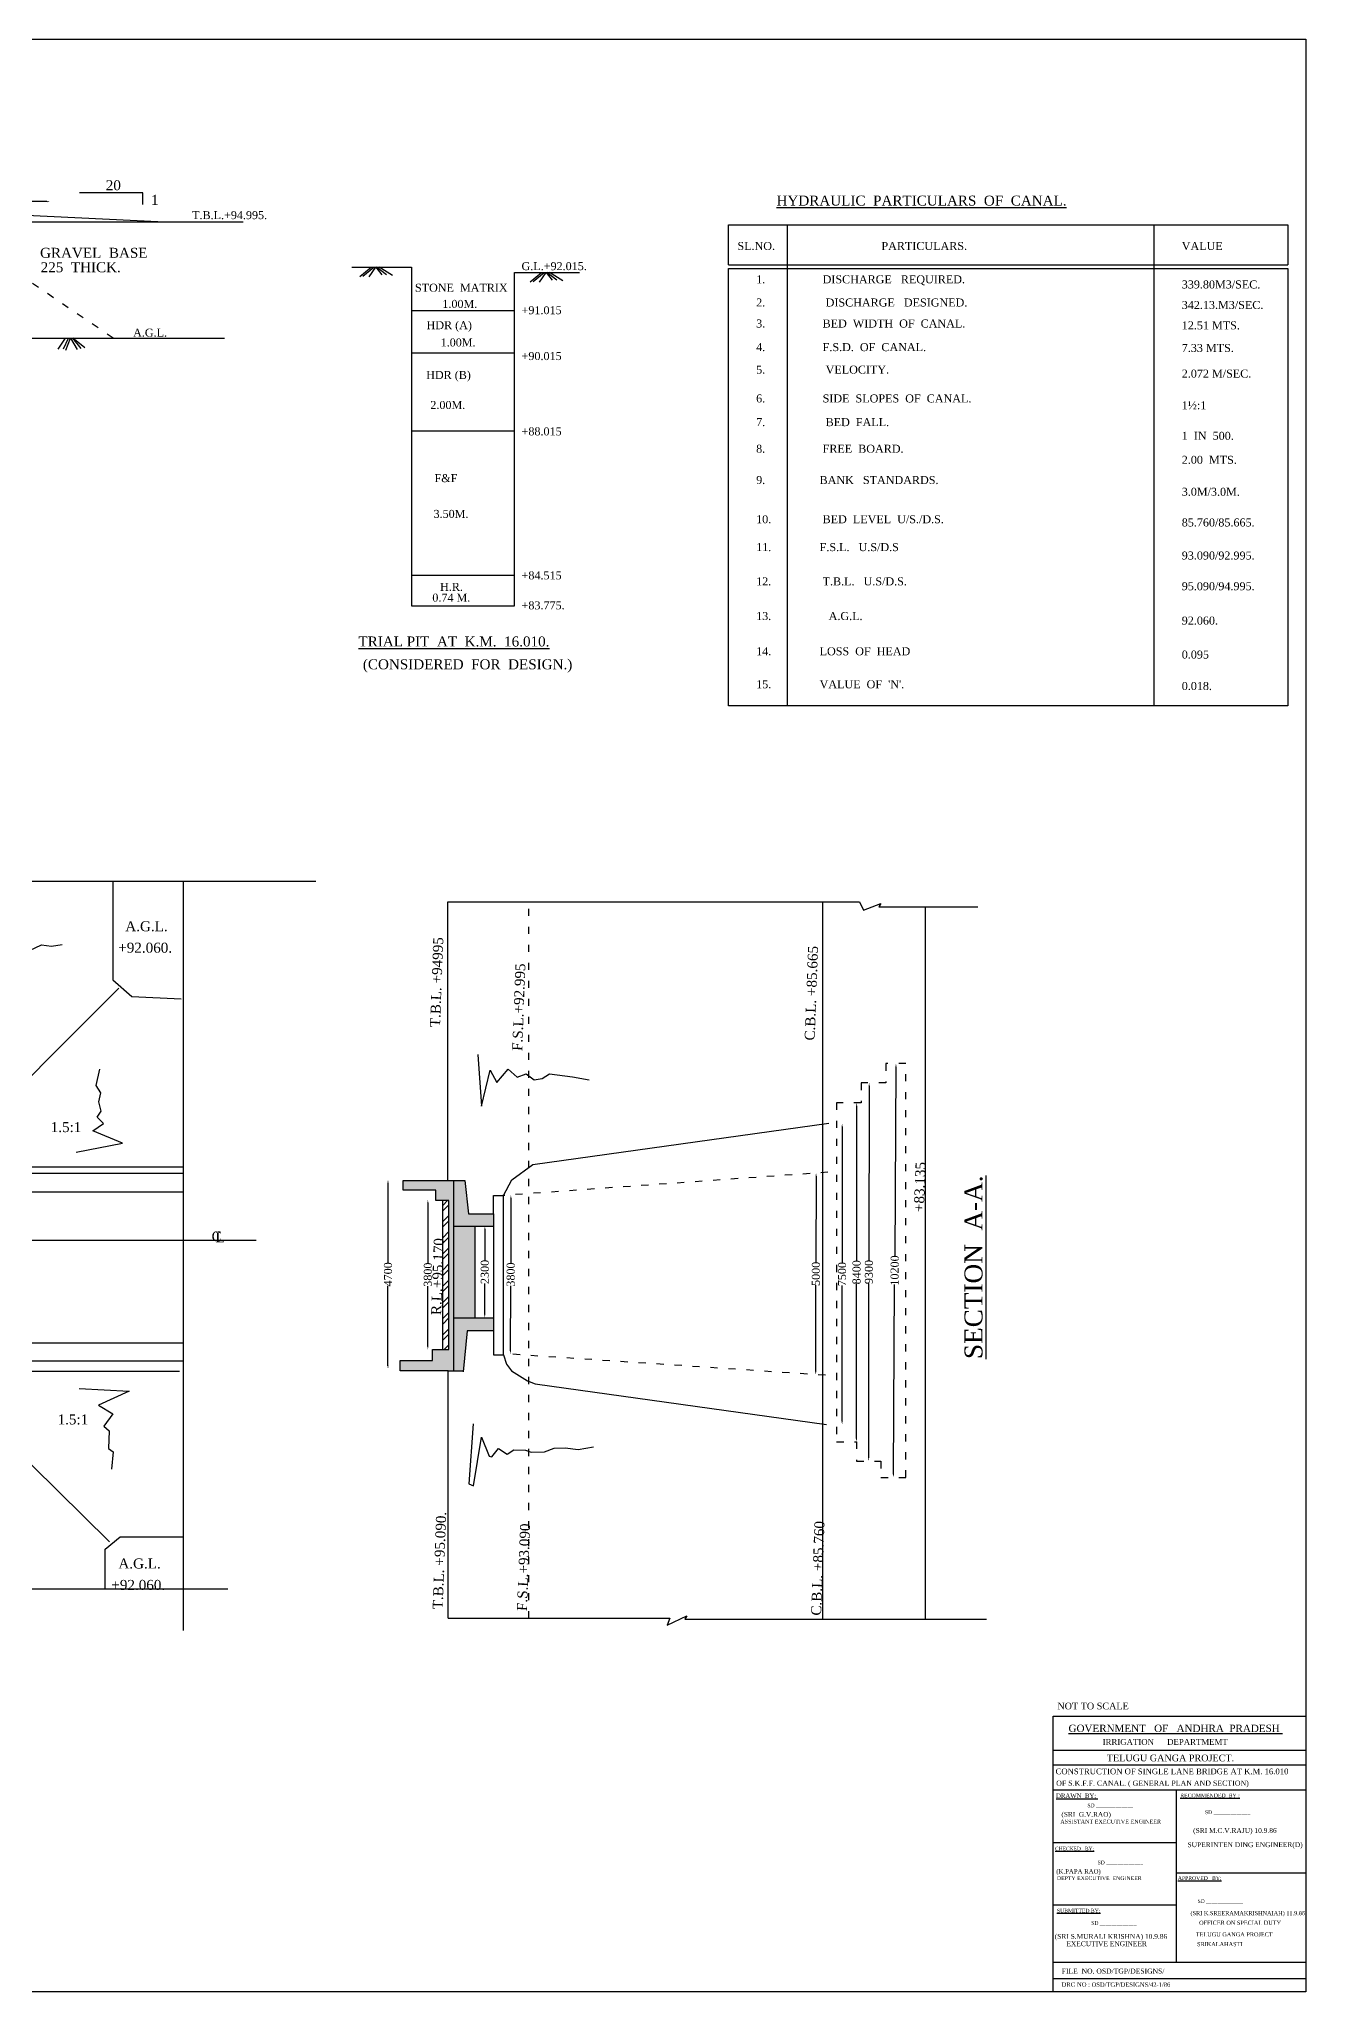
# Model space of a CAD drawing. Header units: millimetres. Extents: x 1884 to 90463, y -66 to 48732.
# Drawn here: x 58800 to 90463, y -66 to 48732 of the extents above; entities that cross this region are included whole.
import ezdxf

# ---------------------------------------------------------------- set-up
doc = ezdxf.new("R2010")
doc.units = ezdxf.units.MM
doc.linetypes.add('ACAD_ISO03W100', pattern=[30, 12, -18])
for name, color, linetype in [('DIM', 5, 'Continuous'), ('DOT LINE', 3, 'Continuous'), ('dwg', 20, 'Continuous'), ('HATCH', 2, 'Continuous'), ('TEXT', 7, 'Continuous')]:
    doc.layers.add(name, color=color, linetype=linetype)
doc.layers.add('TITLE', color=7, linetype='Continuous', lineweight=30)
doc.styles.get("Standard").update_dxf_attribs({"font": 'TIMES.TTF', "height": 200})
doc.dimstyles.new('ISO-25', dxfattribs={"dimtxt": 200, "dimasz": 80, "dimexe": 1.265, "dimexo": 0.625, "dimtad": 0, "dimdec": 1, "dimtxsty": 'Standard', "dimcen": 2.5, "dimse1": 1, "dimse2": 1, "dimclre": 5, "dimclrt": 4, "dimadec": 0, "dimazin": 0, "dimtfac": 1, "dimtdec": 1, "dimtmove": 0, "dimatfit": 3, "dimfxl": 1, "dimarcsym": 0})

# ---------------------------------------------------------------- blocks, each defined once
blk = doc.blocks.new('*D9')
at = {"layer": 'Defpoints', "color": 0, "ltscale": 15}
for p in [(51023, 44682), (59078, 44682), (59078, 44669)]:
    blk.add_point(p, dxfattribs=at)
at = {"layer": 'DIM', "color": 0, "lineweight": -2, "ltscale": 15}
for p, q in [((51103, 44669), (54703, 44669)), ((58998, 44669), (55398, 44669))]:
    blk.add_line(p, q, dxfattribs=at)
at = {"layer": 'DIM', "color": 0, "ltscale": 15}
for points in [[(51103, 44682), (51103, 44655), (51023, 44669)], [(58998, 44682), (58998, 44655), (59078, 44669)]]:
    blk.add_solid(points, dxfattribs=at)
at = {"layer": 'DIM', "color": 4, "ltscale": 15, "insert": (55050, 44669), "char_height": 200, "attachment_point": 5}
blk.add_mtext('15000', dxfattribs=at)
blk = doc.blocks.new('*D59')
at = {"layer": 'Defpoints', "color": 0, "ltscale": 15}
for p in [(67488, 20232), (67521, 20232), (67488, 15499)]:
    blk.add_point(p, dxfattribs=at)
at = {"layer": 'DIM', "color": 0, "lineweight": -2, "ltscale": 15}
for p, q in [((67521, 20152), (67521, 18154)), ((67521, 15579), (67521, 17577))]:
    blk.add_line(p, q, dxfattribs=at)
at = {"layer": 'DIM', "color": 0, "ltscale": 15}
for points in [[(67508, 20152), (67534, 20152), (67521, 20232)], [(67508, 15579), (67534, 15579), (67521, 15499)]]:
    blk.add_solid(points, dxfattribs=at)
at = {"layer": 'DIM', "color": 4, "ltscale": 15, "insert": (67521, 17865), "char_height": 200, "attachment_point": 5, "rotation": 90}
blk.add_mtext('4700', dxfattribs=at)
blk = doc.blocks.new('*D60')
at = {"layer": 'Defpoints', "color": 0, "ltscale": 15}
for p in [(68485, 19728), (68517, 19728), (68485, 15986)]:
    blk.add_point(p, dxfattribs=at)
at = {"layer": 'DIM', "color": 0, "lineweight": -2, "ltscale": 15}
for p, q in [((68517, 19648), (68517, 18142)), ((68517, 16066), (68517, 17573))]:
    blk.add_line(p, q, dxfattribs=at)
at = {"layer": 'DIM', "color": 0, "ltscale": 15}
for points in [[(68504, 19648), (68531, 19648), (68517, 19728)], [(68504, 16066), (68531, 16066), (68517, 15986)]]:
    blk.add_solid(points, dxfattribs=at)
at = {"layer": 'DIM', "color": 4, "ltscale": 15, "insert": (68517, 17857), "char_height": 200, "attachment_point": 5, "rotation": 90}
blk.add_mtext('3800', dxfattribs=at)
blk = doc.blocks.new('*D61')
at = {"layer": 'Defpoints', "color": 0, "ltscale": 15}
for p in [(69943, 19073), (69940, 16778), (69940, 16778)]:
    blk.add_point(p, dxfattribs=at)
at = {"layer": 'DIM', "color": 0, "lineweight": -2, "ltscale": 15}
for p, q in [((69943, 18993), (69942, 18213)), ((69940, 16858), (69941, 17638))]:
    blk.add_line(p, q, dxfattribs=at)
at = {"layer": 'DIM', "color": 0, "ltscale": 15}
for points in [[(69929, 18993), (69956, 18993), (69943, 19073)], [(69926, 16858), (69953, 16858), (69940, 16778)]]:
    blk.add_solid(points, dxfattribs=at)
at = {"layer": 'DIM', "color": 4, "ltscale": 15, "insert": (69941, 17925), "char_height": 200, "attachment_point": 5, "rotation": 89.9178}
blk.add_mtext('2300', dxfattribs=at)
blk = doc.blocks.new('*D62')
at = {"layer": 'Defpoints', "color": 0, "ltscale": 15}
for p in [(70592, 19849), (70592, 19849), (70584, 15870)]:
    blk.add_point(p, dxfattribs=at)
at = {"layer": 'DIM', "color": 0, "lineweight": -2, "ltscale": 15}
for p, q in [((70592, 19769), (70589, 18145)), ((70584, 15950), (70587, 17575))]:
    blk.add_line(p, q, dxfattribs=at)
at = {"layer": 'DIM', "color": 0, "ltscale": 15}
for points in [[(70579, 19769), (70605, 19769), (70592, 19849)], [(70571, 15950), (70597, 15950), (70584, 15870)]]:
    blk.add_solid(points, dxfattribs=at)
at = {"layer": 'DIM', "color": 4, "ltscale": 15, "insert": (70588, 17860), "char_height": 200, "attachment_point": 5, "rotation": 89.8783}
blk.add_mtext('3800', dxfattribs=at)
blk = doc.blocks.new('*D63')
at = {"layer": 'Defpoints', "color": 0, "ltscale": 15}
for p in [(78219, 20396), (78219, 20396), (78211, 15358)]:
    blk.add_point(p, dxfattribs=at)
at = {"layer": 'DIM', "color": 0, "lineweight": -2, "ltscale": 15}
for p, q in [((78219, 20316), (78216, 18161)), ((78211, 15438), (78215, 17593))]:
    blk.add_line(p, q, dxfattribs=at)
at = {"layer": 'DIM', "color": 0, "ltscale": 15}
for points in [[(78205, 20316), (78232, 20316), (78219, 20396)], [(78198, 15438), (78225, 15438), (78211, 15358)]]:
    blk.add_solid(points, dxfattribs=at)
at = {"layer": 'DIM', "color": 4, "ltscale": 15, "insert": (78215, 17877), "char_height": 200, "attachment_point": 5, "rotation": 89.9126}
blk.add_mtext('5000', dxfattribs=at)
blk = doc.blocks.new('*D64')
at = {"layer": 'Defpoints', "color": 0, "ltscale": 15}
for p in [(78856, 21630), (78870, 21630), (78856, 14113)]:
    blk.add_point(p, dxfattribs=at)
at = {"layer": 'DIM', "color": 0, "lineweight": -2, "ltscale": 15}
for p, q in [((78870, 21550), (78870, 18157)), ((78870, 14193), (78870, 17586))]:
    blk.add_line(p, q, dxfattribs=at)
at = {"layer": 'DIM', "color": 0, "ltscale": 15}
for points in [[(78857, 21550), (78883, 21550), (78870, 21630)], [(78857, 14193), (78883, 14193), (78870, 14113)]]:
    blk.add_solid(points, dxfattribs=at)
at = {"layer": 'DIM', "color": 4, "ltscale": 15, "insert": (78870, 17871), "char_height": 200, "attachment_point": 5, "rotation": 90}
blk.add_mtext('7500', dxfattribs=at)
blk = doc.blocks.new('*D65')
at = {"layer": 'Defpoints', "color": 0, "ltscale": 15}
for p in [(79234, 22153), (79230, 13682), (79230, 13682)]:
    blk.add_point(p, dxfattribs=at)
at = {"layer": 'DIM', "color": 0, "lineweight": -2, "ltscale": 15}
for p, q in [((79234, 22073), (79232, 18199)), ((79230, 13762), (79232, 17636))]:
    blk.add_line(p, q, dxfattribs=at)
at = {"layer": 'DIM', "color": 0, "ltscale": 15}
for points in [[(79221, 22073), (79248, 22073), (79234, 22153)], [(79217, 13762), (79244, 13762), (79230, 13682)]]:
    blk.add_solid(points, dxfattribs=at)
at = {"layer": 'DIM', "color": 4, "ltscale": 15, "insert": (79232, 17917), "char_height": 200, "attachment_point": 5, "rotation": 89.9738}
blk.add_mtext('8400', dxfattribs=at)
blk = doc.blocks.new('*D66')
at = {"layer": 'Defpoints', "color": 0, "ltscale": 15}
for p in [(79546, 22650), (79546, 22650), (79534, 13196)]:
    blk.add_point(p, dxfattribs=at)
at = {"layer": 'DIM', "color": 0, "lineweight": -2, "ltscale": 15}
for p, q in [((79546, 22570), (79540, 18208)), ((79534, 13276), (79540, 17638))]:
    blk.add_line(p, q, dxfattribs=at)
at = {"layer": 'DIM', "color": 0, "ltscale": 15}
for points in [[(79533, 22570), (79559, 22570), (79546, 22650)], [(79521, 13276), (79547, 13276), (79534, 13196)]]:
    blk.add_solid(points, dxfattribs=at)
at = {"layer": 'DIM', "color": 4, "ltscale": 15, "insert": (79540, 17923), "char_height": 200, "attachment_point": 5, "rotation": 89.9257}
blk.add_mtext('9300', dxfattribs=at)
blk = doc.blocks.new('*D67')
at = {"layer": 'Defpoints', "color": 0, "ltscale": 15}
for p in [(80216, 23134), (80216, 23134), (80152, 12791)]:
    blk.add_point(p, dxfattribs=at)
at = {"layer": 'DIM', "color": 0, "lineweight": -2, "ltscale": 15}
for p, q in [((80216, 23054), (80186, 18309)), ((80153, 12871), (80182, 17615))]:
    blk.add_line(p, q, dxfattribs=at)
at = {"layer": 'DIM', "color": 0, "ltscale": 15}
for points in [[(80203, 23054), (80229, 23054), (80216, 23134)], [(80139, 12871), (80166, 12871), (80152, 12791)]]:
    blk.add_solid(points, dxfattribs=at)
at = {"layer": 'DIM', "color": 4, "ltscale": 15, "insert": (80184, 17962), "char_height": 200, "attachment_point": 5, "rotation": 89.644}
blk.add_mtext('10200', dxfattribs=at)

msp = doc.modelspace()

# ---------------------------------------------------------------- hatches: boundary and pattern name
at = {"layer": 'HATCH', "ltscale": 15}
h = msp.add_hatch(dxfattribs=at)
h.set_pattern_fill('AR-CONC', color=256, scale=3, style=0)
h.set_pattern_definition([(50, (0, 0), (546.554, -47.8173), [57.15, -628.65]), (355, (0, 0), (-105.7285, 573.17), [45.72, -502.92]), (100.451, (45.55, -4), (440.8275, 525.35), [48.57, -534.27]), (46.1842, (0, 152.4), (813.237, -126.127), [85.725, -942.975]), (96.6356, (67.8, 141.9), (712.213, 742.277), [72.855, -801.405]), (351.184, (0, 152.4), (712.214, 742.275), [68.58, -754.38]), (21, (76.2, 114.3), (454.8446, -306.7966), [57.15, -628.65]), (326, (76.2, 114.3), (185.406, 552.564), [45.72, -502.92]), (71.4514, (114.1, 88.73), (640.2495, 245.7686), [48.57, -534.27]), (37.5, (0, 0), (9.2658, 253.6651), [0, -496.824, 0, -510.54, 0, -504.825]), (7.5, (0, 0), (200.459, 300.5417), [0, -291.084, 0, -485.394, 0, -192.405]), (327.5, (-169.93, 0), (406.7718, -17.18623), [0, -190.5, 0, -594.36, 0, -788.67]), (317.5, (-246.13, 0), (444.3875, 76.2795), [0, -247.65, 0, -394.716, 0, -560.07])])
h.paths.add_polyline_path([(69695.43, 19072.56), (69167.69, 19072.56), (69167.69, 16778.26), (69695.43, 16778.26)])
h.paths.add_polyline_path([(69167.69, 20212.44), (67898.53, 20212.44), (67898.53, 19968.32), (68717.3, 19968.32), (68717.3, 19710.09), (68912.08, 19710.09), (69041.48, 19710.09), (69041.48, 15989.01), (68630.87, 15989.01), (68630.87, 15710.43), (67825.8, 15710.43), (67825.8, 15456.22), (69024.23, 15456.22), (69167.69, 15456.22)])
h.paths.add_polyline_path([(70157.22, 16778.26), (69167.69, 16778.26), (69167.69, 15456.22), (69401.01, 15456.22), (69501.42, 16450.94), (70157.22, 16450.94)])
h.paths.add_polyline_path([(70157.22, 19377.63), (69535.47, 19377.63), (69443.44, 20212.44), (69289.22, 20212.44), (69167.69, 20212.44), (69167.69, 19072.56), (69695.43, 19072.56), (70157.22, 19072.56)])
h.paths.add_polyline_path([(22700.41, 18717.38), (22236.13, 18717.38), (22236.13, 16787.14), (22700.41, 16787.18)])
h.paths.add_polyline_path([(22700.41, 16787.18), (22236.13, 16787.14), (22236.13, 16136.15), (22700.41, 16136.15)])
h.paths.add_polyline_path([(22700.41, 15792.93), (22700.41, 16136.15), (22236.13, 16136.15), (22236.13, 14275.48), (25626.62, 14275.48), (25626.62, 16136.15), (25147.04, 16136.15), (25147.04, 15792.93, -0.87670863)], flags=17)
h.paths.add_polyline_path([(26104.65, 16136.15), (25626.62, 16136.15), (25626.62, 14275.48), (22236.13, 14275.48), (22236.13, 16136.15), (21805.55, 16136.15), (21805.55, 13829.21), (26104.65, 13829.21)], flags=17)
h.paths.add_polyline_path([(26574.02, 16136.15), (26104.65, 16136.15), (26104.65, 13829.21), (21805.55, 13829.21), (21805.55, 16136.15), (21390.04, 16136.15), (21390.04, 13358.93), (26574.02, 13358.93)])
h.paths.add_polyline_path([(21805.55, 18717.38), (21390.04, 18717.38), (21390.04, 16787.07), (21805.55, 16787.11)])
h.paths.add_polyline_path([(21805.55, 16787.11), (21390.04, 16787.07), (21390.04, 16136.15), (21805.55, 16136.15)])
h.paths.add_polyline_path([(21805.55, 20599.27), (21390.04, 20611.3), (21390.04, 18717.38), (21805.55, 18717.38)])
h.paths.add_polyline_path([(22236.13, 20586.81), (21805.55, 20599.27), (21805.55, 18717.38), (22236.13, 18717.38)])
h.paths.add_polyline_path([(22700.41, 20573.37), (22236.13, 20586.81), (22236.13, 18717.38), (22700.41, 18717.38)])
h.paths.add_polyline_path([(21805.55, 23207.78), (26104.65, 23207.78), (26104.65, 20948.8), (26574.02, 20933.22), (26574.02, 23708.1), (21390.04, 23708.1), (21390.04, 21105.19), (21805.55, 21091.41)])
h.paths.add_polyline_path([(22236.13, 22711.72), (25626.62, 22711.72), (25626.62, 20964.65), (26104.65, 20948.8), (26104.65, 23207.78), (21805.55, 23207.78), (21805.55, 21091.41), (22236.13, 21077.13)], flags=17)
h.paths.add_polyline_path([(21805.55, 21091.41), (21390.04, 21105.19), (21390.04, 20611.3), (21805.55, 20599.27)])
h.paths.add_polyline_path([(22700.41, 21061.72), (22236.13, 21077.13), (22236.13, 20586.81), (22700.41, 20573.37)])
h.paths.add_polyline_path([(25626.62, 20964.65), (25147.04, 20980.56), (25147.04, 20502.55), (25626.62, 20488.67)])
h.paths.add_polyline_path([(26104.65, 20948.8), (25626.62, 20964.65), (25626.62, 20488.67), (26104.65, 20474.83)])
h.paths.add_polyline_path([(26574.02, 20933.22), (26104.65, 20948.8), (26104.65, 20474.83), (26574.02, 20461.24)])
h.paths.add_polyline_path([(25626.62, 20488.67), (25147.04, 20502.55), (25147.04, 19931.65), (25626.62, 19931.65)])
h.paths.add_polyline_path([(26104.65, 20474.83), (25626.62, 20488.67), (25626.62, 19931.65), (26104.65, 19931.65)])
h.paths.add_polyline_path([(26574.02, 20461.24), (26104.65, 20474.83), (26104.65, 19931.65), (26574.02, 19931.65)])
h.paths.add_polyline_path([(25626.62, 19931.65), (25147.04, 19931.65), (25147.04, 19627.17), (25626.62, 19627.78)])
h.paths.add_polyline_path([(26104.65, 19931.65), (25626.62, 19931.65), (25626.62, 19627.78), (26104.65, 19628.39)])
h.paths.add_polyline_path([(26574.02, 19931.65), (26104.65, 19931.65), (26104.65, 19628.39), (26574.02, 19628.99)])
h.paths.add_polyline_path([(25626.62, 19627.78), (25147.04, 19627.17), (25147.04, 18717.38), (25626.62, 18717.38)])
h.paths.add_polyline_path([(26104.65, 19628.39), (25626.62, 19627.78), (25626.62, 18717.38), (26104.65, 18717.38)])
h.paths.add_polyline_path([(26574.02, 19628.99), (26104.65, 19628.39), (26104.65, 18717.38), (26574.02, 18717.38)])
h.paths.add_polyline_path([(25626.62, 18717.38), (25147.04, 18717.38), (25147.04, 17294.77), (25626.62, 17294.77)])
h.paths.add_polyline_path([(26104.65, 18717.38), (25626.62, 18717.38), (25626.62, 17294.77), (26104.65, 17294.77)])
h.paths.add_polyline_path([(26574.02, 18717.38), (26104.65, 18717.38), (26104.65, 17294.77), (26574.02, 17294.77)])
h.paths.add_polyline_path([(25626.62, 17294.77), (25147.04, 17294.77), (25147.04, 16879.46), (25626.62, 16879.46)])
h.paths.add_polyline_path([(26104.65, 17294.77), (25626.62, 17294.77), (25626.62, 16879.46), (26104.65, 16879.46)])
h.paths.add_polyline_path([(26574.02, 17294.77), (26104.65, 17294.77), (26104.65, 16879.46), (26574.02, 16879.46)])
h.paths.add_polyline_path([(25626.62, 16787.42), (25147.04, 16787.38), (25147.04, 16136.15), (25626.62, 16136.15)])
h.paths.add_polyline_path([(26104.65, 16787.46), (25626.62, 16787.42), (25626.62, 16136.15), (26104.65, 16136.15)])
h.paths.add_polyline_path([(26574.02, 16787.5), (26104.65, 16787.46), (26104.65, 16136.15), (26574.02, 16136.15)])
h = msp.add_hatch(dxfattribs=at)
h.set_pattern_fill('ANSI32', color=256, scale=30, style=0)
h.paths.add_polyline_path([(69041.48, 19710.09), (68912.08, 19710.09), (68888.92, 19710.09), (68888.92, 15989.01), (69041.48, 15989.01)])
h.paths.add_polyline_path([(68913.56, 16777.31), (68988.11, 18782.77), (68606.62, 18796.95), (68532.06, 16791.49)], flags=9)

# ---------------------------------------------------------------- linework, layer by layer
at = {"layer": 'DOT LINE', "linetype": 'ACAD_ISO03W100', "ltscale": 15}
for points in [[(60649.68, 41259.57), (56376.42, 44153.47)], [(71039.91, 9271.44), (71039.91, 27172.31)], [(78517.16, 20417.02), (70392.4, 19835.09)], [(78453.24, 15342.09), (70405.99, 15882.26)]]:
    msp.add_lwpolyline(points, dxfattribs=at)
msp.add_lwpolyline([(78730.42, 13681.53), (79230.38, 13681.53), (79230.38, 13195.85), (79837.39, 13195.85), (79837.39, 12790.72), (80466.9, 12790.72), (80466.9, 23133.8), (79965.91, 23133.8), (79965.91, 22649.96), (79345.8, 22649.96), (79345.8, 22153.38), (78730.42, 22153.38), (78730.42, 13681.53)], close=True, dxfattribs=at)
at = {"layer": 'dwg', "ltscale": 15}
for points in [[(61396.16, 44596.26), (61396.16, 44892.49), (59813.85, 44892.49)], [(58309.67, 44337.53), (61947.73, 44166.62)], [(58449.63, 44166.62), (63901.92, 44166.62)], [(76034.8, 43087.5), (76034.8, 44089.63), (90011.22, 44089.63), (90011.22, 43087.5)], [(77493.8, 44089.63), (77493.8, 32071.38)], [(86657.65, 44089.63), (86657.65, 32071.38)], [(66618.12, 43028.83), (68104.86, 43028.83), (68104.86, 34566.47), (70685.16, 34566.47), (70685.16, 42896.82), (72303, 42896.82)], [(76034.8, 43087.5), (90011.22, 43087.5)], [(90011.22, 43000.47), (90011.22, 32071.38), (76034.8, 32071.38), (76034.8, 43000.47)], [(76034.8, 43000.47), (90011.22, 43000.47)], [(68104.86, 41950), (70685.16, 41950)], [(53724.09, 41259.57), (63432.4, 41259.57)], [(68104.86, 40888.22), (70685.16, 40888.22)], [(68104.86, 38943.05), (70685.16, 38943.05)], [(68104.86, 35336.52), (70685.16, 35336.52)], [(46293.61, 27692.49), (65719.45, 27692.49)], [(56315.63, 27692.49), (56315.63, 21574.45), (57361.21, 20547.59), (62404.03, 20547.59)], [(60641.88, 27692.49), (60641.88, 25224.67), (61115.95, 24811.04), (62348.08, 24748)], [(62404.03, 27692.49), (62404.03, 8962.8)], [(69017.23, 20212.44), (69017.23, 27172.31), (79304.43, 27172.31), (79409.02, 26968.32), (79834.96, 27128.84), (79784.04, 27044.14), (82260.37, 27044.14)], [(78385.18, 9246.25), (78385.18, 27172.31)], [(80954.52, 9246.25), (80954.52, 27044.14)], [(56838.42, 21061.02), (60793.02, 25016.03)], [(70405.99, 19836.06), (70612.7, 20227.93), (71144.65, 20609.19), (78538.85, 21644.96)], [(55501.64, 20396.52), (62404.03, 20396.52)], [(69024.23, 9271.44), (69024.23, 15456.22), (67825.8, 15456.22), (67825.8, 15710.43), (68630.87, 15710.43), (68630.87, 15989.01), (69041.48, 15989.01), (69041.48, 19710.09), (68912.08, 19710.09), (68717.3, 19710.09), (68717.3, 19968.32), (67898.53, 19968.32), (67898.53, 20212.44), (69289.22, 20212.44), (69443.44, 20212.44), (69535.47, 19377.63), (70157.22, 19377.63), (70157.22, 19835.64), (70405.99, 19835.64)], [(69167.69, 15456.22), (69167.69, 20212.44)], [(55498.22, 19928.73), (62404.03, 19928.73)], [(68888.92, 15989.01), (68888.92, 19710.09)], [(70405.99, 15851.86), (70405.99, 19836.06)], [(69167.69, 19072.56), (70157.22, 19072.56)], [(69695.43, 19072.56), (69695.43, 16778.26)], [(70157.22, 19377.63), (70157.22, 15851.86), (70405.99, 15851.86)], [(6967.74, 18717.38), (64230.04, 18717.38)], [(69167.69, 16778.26), (70157.22, 16778.26)], [(55547.01, 16155.42), (62404.03, 16155.42)], [(70157.22, 16450.94), (69501.42, 16450.94), (69398.16, 15428.01)], [(55541.46, 15707.54), (62404.03, 15707.54)], [(70405.99, 15851.86), (70484.29, 15620.78), (70605.93, 15455.06), (71009.54, 15200.96), (71203.06, 15129.14), (78476.22, 14114.12)], [(56415.25, 9514.69), (56415.25, 14449.21), (57322.01, 15448.95), (62312.01, 15448.95)], [(69024.23, 15456.22), (69401.01, 15456.22)], [(53285.05, 14991.02), (56694.92, 14991.02), (60564.82, 11183.25)], [(60449.48, 10005.2), (60449.48, 10999.59), (60827.01, 11303.02), (62404.03, 11303.02)], [(45844.23, 10005.2), (63521.89, 10005.2)], [(69024.23, 9271.44), (74565.75, 9271.44), (74499.05, 9096.33), (74988.69, 9334.62), (74938.14, 9246.25), (82478.63, 9246.25)]]:
    msp.add_lwpolyline(points, dxfattribs=at)
at = {"layer": 'HATCH', "ltscale": 15}
for points in [[(66814.73, 42801.37), (67101.45, 43028.83)], [(66889.34, 42805.18), (67165.54, 43028.83)], [(67048.04, 42786.88), (67217.42, 43028.83), (67368.49, 42840.24)], [(67482.93, 42840.24), (67232.68, 43028.83)], [(67629.42, 42821.95), (67301.34, 43028.83)], [(71071.91, 42669.35), (71358.63, 42896.82)], [(71146.52, 42673.16), (71422.72, 42896.82)], [(71305.22, 42654.87), (71474.6, 42896.82), (71625.67, 42708.23)], [(71740.11, 42708.23), (71489.86, 42896.82)], [(71886.6, 42689.93), (71558.53, 42896.82)], [(59275.3, 40982.92), (59461.56, 41259.57)], [(59409.4, 40992.85), (59536.06, 41259.57)], [(59469.01, 40960.59), (59588.21, 41259.57), (59749.64, 40970.52)], [(59854.45, 40996.49), (59640.89, 41259.57)], [(59948.5, 41014.11), (59640.89, 41259.57)], [(56790.83, 26648.71), (56795.45, 25993.92), (56929.33, 25312.71), (57041.4, 25291.23), (57376.38, 26277.49), (57404.18, 26295.99), (57471.11, 26045.56), (57638.54, 25857.88), (57837.28, 26036.04), (58110.01, 25928.6), (58228.43, 25946.28), (58372.72, 26083.64), (58563.54, 25959.88), (58862.02, 26100), (59112.48, 26061.92), (59373.83, 26110.88)], [(59726.55, 20914.01), (60889.63, 21145.06), (60148.08, 21451.35), (60406.73, 21630.09), (60251.63, 21792.78), (60355.09, 21941.37), (60296.89, 22176.1), (60344.27, 22400.95), (60230.03, 22579.69), (60318.36, 22989.79)], [(69768.65, 23358.34), (69853.81, 22063.78), (70077.29, 22963.85), (70238.45, 22662.52), (70523.93, 22991.45), (70747.25, 22789.04), (70970.57, 22878.74), (71171.44, 22722.25), (71369.93, 22756.76), (71561.02, 22876.37), (72128.08, 22798.24), (72549.39, 22722.33)], [(59803.93, 15010.11), (61048.98, 14942.4), (60289.26, 14596.28), (60642.11, 14379.84), (60417.23, 14067.12), (60554.29, 13950.84), (60539.26, 13512.31), (60650.26, 13427), (60611.95, 12993.07)], [(69650.43, 14132.47), (69539.14, 12628.55), (69654.27, 12580.86), (69855.87, 13793.49), (70049.24, 13324.88), (70113.64, 13308.78), (70279.93, 13510.95), (70496.74, 13370.22), (70665.03, 13479.31), (70957.12, 13473.34), (71097.36, 13423.3), (71433.92, 13433.44), (71677.38, 13524.65), (71948.35, 13531.22), (72276.69, 13484.81), (72656.28, 13558.42)]]:
    msp.add_lwpolyline(points, dxfattribs=at)
at = {"layer": 'TITLE', "lineweight": 30}
for p, q in [((84143.66, -66.25), (84143.66, 6828.1)), ((84143.66, 5976.16), (90462.58, 5976.16)), ((84143.66, 5612.55), (90462.58, 5612.55)), ((84143.66, 4980.71), (90462.58, 4980.71)), ((84143.66, 674.52), (90462.58, 674.52)), ((84143.66, 272.5), (90462.58, 272.5))]:
    msp.add_line(p, q, dxfattribs=at)
at = {"layer": 'TITLE'}
for p, q in [((90462.58, 6828.1), (90462.58, -66.25)), ((84143.66, 3664.7), (87217.02, 3664.7)), ((84143.66, 2114.23), (87217.02, 2114.23)), ((90462.58, -66.25), (84143.66, -66.25))]:
    msp.add_line(p, q, dxfattribs=at)
at = {"layer": 'TITLE', "ltscale": 15}
msp.add_lwpolyline([(1884.12, 48731.91), (90462.58, 48731.91), (90462.58, -66.25), (1884.12, -66.25)], close=True, dxfattribs=at)
at = {"layer": 'TITLE', "lineweight": 30}
for points in [[(84143.66, 6828.1), (90462.58, 6828.1)], [(87217.02, 4980.71), (87217.02, 674.52)]]:
    msp.add_lwpolyline(points, dxfattribs=at)
at = {"layer": 'TITLE'}
msp.add_lwpolyline([(87217.02, 2913.22), (90462.58, 2913.22)], dxfattribs=at)

# ---------------------------------------------------------------- texts
at = {"layer": 'TEXT', "ltscale": 15}
for s, height, p in [('20', 250, (60468.42, 44954.06)), ('1', 250, (61597.21, 44588.54)), ('T.B.L.+94.995.', 200, (62626.02, 44232.21)), ('%%UHYDRAULIC  PARTICULARS  OF  CANAL.', 250, (77231.62, 44570.38)), ('GRAVEL  BASE', 250, (58825.85, 43265.39)), ('SL.NO.', 200, (76254.15, 43461.71)), ('PARTICULARS.', 200, (79853.03, 43461.71)), ('VALUE', 200, (87358.63, 43461.71)), ('225  THICK.', 250, (58840, 42904.94)), ('G.L.+92.015.', 200, (70859.17, 42957.41)), ('STONE  MATRIX', 200, (68194.73, 42418.46)), ('1.                   DISCHARGE   REQUIRED.', 200, (76722.05, 42627.97)), ('339.80M3/SEC.', 200, (87358.63, 42500.33)), ('1.00M.', 200, (68879.68, 42014.53)), ('+91.015', 200, (70859.17, 41856.71)), ('2.                    DISCHARGE   DESIGNED.', 200, (76722.05, 42049.37)), ('342.13.M3/SEC.', 200, (87358.63, 41987.38)), ('A.G.L.', 200, (61151.47, 41295.25)), ('HDR (A)', 200, (68485.65, 41482.23)), ('3.                   BED  WIDTH  OF  CANAL.        ', 200, (76722.05, 41524.13)), ('12.51 MTS.', 200, (87358.63, 41477.88)), ('1.00M.', 200, (68836.48, 41051.6)), ('4.                   F.S.D.  OF  CANAL.      ', 200, (76722.05, 40934.38)), ('7.33 MTS.', 200, (87358.63, 40913.66)), ('+90.015', 200, (70859.17, 40710.83)), ('5.                    VELOCITY.      ', 200, (76722.05, 40372.17)), ('HDR (B)', 200, (68475.81, 40237.87)), ('2.072 M/SEC.', 200, (87358.63, 40272.29)), ('2.00M.', 200, (68579.08, 39488.7)), ('6.                   SIDE  SLOPES  OF  CANAL.          ', 200, (76722.05, 39652.14)), ('1½:1', 200, (87358.63, 39480.78)), ('7.                    BED  FALL.', 200, (76722.05, 39059.22)), ('+88.015', 200, (70859.17, 38828.22)), ('8.                   FREE  BOARD.      ', 200, (76722.05, 38395.47)), ('1  IN  500.', 200, (87358.63, 38717.9)), ('2.00  MTS.', 200, (87358.63, 38117.99)), ('F&F', 200, (68684.44, 37659.63)), ('9.                  BANK   STANDARDS.', 200, (76722.05, 37613.27)), ('3.0M/3.0M.', 200, (87358.63, 37319.84)), ('3.50M.', 200, (68659.15, 36766.93)), ('10.                 BED  LEVEL  U/S./D.S.', 200, (76722.05, 36633.78)), ('85.760/85.665.', 200, (87358.63, 36552.99)), ('11.                F.S.L.   U.S/D.S                  ', 200, (76722.05, 35936.55)), ('93.090/92.995.', 200, (87358.63, 35727.09)), ('H.R.', 200, (68823.04, 34943.68)), ('+84.515', 200, (70859.17, 35230.62)), ('12.                 T.B.L.   U.S/D.S.                 ', 200, (76722.05, 35081.02)), ('95.090/94.995.', 200, (87358.63, 34959.58)), ('0.74 M.', 200, (68629.16, 34674.19)), ('+83.775.', 200, (70859.17, 34481.55)), ('13.                   A.G.L.              ', 200, (76722.05, 34214.47)), ('92.060.', 200, (87358.63, 34100.64)), ('%%UTRIAL PIT  AT  K.M.  16.010.', 250, (66783.27, 33554)), ('(CONSIDERED  FOR  DESIGN.)', 250, (66893.42, 32983.09)), ('14.                LOSS  OF  HEAD         ', 200, (76722.05, 33334.06)), ('0.095', 200, (87358.63, 33252.36)), ("15.                VALUE  OF  'N'.", 200, (76722.05, 32509.78)), ('0.018.', 200, (87358.63, 32466.18)), ('A.G.L.', 250, (60955.69, 26437.64)), ('+92.060.', 250, (60779.68, 25902.37)), ('1.5:1', 250, (59091.35, 21419.7)), ('C', 250, (63112.55, 18690.49)), ('L', 250, (63207.74, 18662.55)), ('1.5:1', 250, (59263.55, 14115.15)), ('A.G.L.', 250, (60783.03, 10514.78)), ('+92.060.', 250, (60607.03, 9979.52))]:
    msp.add_text(s, height=height, dxfattribs=at).set_placement(p)
for s, height, rotation, p in [('T.B.L. +94995', 250, 87.870946, (68820.29, 24038.99)), ('C.B.L. +85.665', 250, 87.870946, (78182.66, 23704.39)), ('F.S.L.+92.995', 250, 87.870946, (70874.93, 23444.91)), ('+83.135', 250, 87.870946, (80910.64, 19417.65)), ('%%USECTION  A-A.', 450, 90, (82378.26, 15748.45)), ('R.L.+95.170', 250, 87.870946, (68847.29, 16843.44)), ('T.B.L. +95.090.', 250, 87.870946, (68885.66, 9491.69)), ('F.S.L.+93.090', 250, 87.870946, (70992.62, 9449.91)), ('C.B.L. +85.760', 250, 87.870946, (78343.4, 9334.62))]:
    msp.add_text(s, height=height, rotation=rotation, dxfattribs=at).set_placement(p)
at = {"layer": 'TITLE'}
for s, height, p in [('NOT TO SCALE', 167.408, (84249.99, 6994.91)), ('IRRIGATION      DEPARTMEMT ', 145.5272, (85381.83, 6107.86)), ('TELUGU GANGA PROJECT.', 167.408, (85485.39, 5696.8)), ('CONSTRUCTION OF SINGLE LANE BRIDGE AT K.M. 16.010', 143.2725, (84205.42, 5373.15)), ('%%UDRAWN  BY; ', 110.5418, (84216.26, 4782.03)), ('%%URECOMMENDED  BY :', 94.8645, (87321.83, 4795.65)), ('(SRI  G.V.RAO)', 119.3937, (84351.68, 4310.84)), ('SD _____________', 92.6013, (85001.11, 4547.61)), ('SD _____________', 92.6013, (87937.45, 4376.92)), ('ASSISTANT EXECUTIVE ENGINEER', 99.8815, (84323.23, 4141.11)), ('(SRI M.C.V.RAJU) 10.9.86', 121.5949, (87642.5, 3907.21)), ('%%UCHECKED   BY;', 89.2843, (84193.78, 3470.99)), ('SUPERINTEN DING ENGINEER(D)', 121.5949, (87502.66, 3551.7)), ('(K.PAPA RAO)', 111.1389, (84221.87, 2890.73)), ('SD _____________', 92.6013, (85254.94, 3122.83)), ('DEPTY EXECUTIVE  ENGINEER', 94.997, (84239.82, 2729.63)), ('%%UAPPROVED   BY;', 92.9757, (87261.03, 2731.54)), ('%%USUBMITTED BY;', 92.9757, (84240.67, 1917.69)), ('(SRI K.SREERAMAKRISHNAIAH) 11.9.86', 102.0386, (87577.53, 1852.06)), ('SD _____________', 92.6013, (87752.16, 2157.19)), ('SD _____________', 92.6013, (85096.28, 1610.16)), ('OFFICER ON SPECIAL DUTY', 102.0386, (87793.65, 1610.83)), ('(SRI S.MURALI KRISHNA) 10.9.86', 121.2727, (84185.24, 1261.29)), ('EXECUTIVE ENGINEER ', 121.2727, (84476.1, 1077.09)), ('TELUGU GANGA PROJECT', 102.0386, (87709.06, 1320.18)), ('SRIKALAHASTI', 102.0386, (87741.43, 1077.67)), ('FILE  NO. OSD/TGP/DESIGNS/', 124.4756, (84359.04, 392.35)), ('DRG NO : OSD/TGP/DESIGNS/42-1/86', 106.875, (84356.83, 64.07))]:
    msp.add_text(s, height=height, dxfattribs=at).set_placement(p)
at = {"layer": 'TITLE', "lineweight": 30}
for s, height, p in [('%%UGOVERNMENT   OF   ANDHRA  PRADESH ', 182.8191, (84529.42, 6429.02)), ('OF S.K.F.F. CANAL. ( GENERAL PLAN AND SECTION)', 128.9452, (84221.06, 5086.76))]:
    msp.add_text(s, height=height, dxfattribs=at).set_placement(p)

# ---------------------------------------------------------------- dimensions: what is measured, and where the dimension line sits
at = {"layer": 'DIM', "ltscale": 15}
for p1, p2, distance, text, picture, middle in [((51023.14, 44681.85), (59077.54, 44681.85), -13.1, '15000', '*D9', (55050.34, 44668.75)), ((80152.14, 12790.72), (80216.41, 23133.8), 0, '10200', '*D67', (80184.27, 17962.26)), ((79533.88, 13195.85), (79546.15, 22649.96), 0, '9300', '*D66', (79540.01, 17922.91)), ((79234.25, 22153.38), (79230.38, 13681.53), 0, '8400', '*D65', (79232.31, 17917.46)), ((78856.38, 14113.01), (78856.38, 21629.95), -13.78, '7500', '*D64', (78870.16, 17871.48)), ((67488.5, 15498.76), (67488.5, 20232.13), -32.41, '4700', '*D59', (67520.91, 17865.44)), ((78211.26, 15358.33), (78218.94, 20395.66), 0, '5000', '*D63', (78215.1, 17877)), ((68485.19, 15986.11), (68485.19, 19728.38), -32, '3800', '*D60', (68517.19, 17857.24)), ((70583.83, 15870.32), (70592.28, 19849.41), 0, '3800', '*D62', (70588.06, 17859.86)), ((69942.94, 19072.56), (69939.65, 16778.26), 0, '2300', '*D61', (69941.29, 17925.41))]:
    dim = msp.add_aligned_dim(p1=p1, p2=p2, distance=distance, text=text, dimstyle='ISO-25', dxfattribs=at)
    dim.commit()
    dim.dimension.update_dxf_attribs({"geometry": picture, "text_midpoint": middle})

doc.saveas('drawing.dxf')
